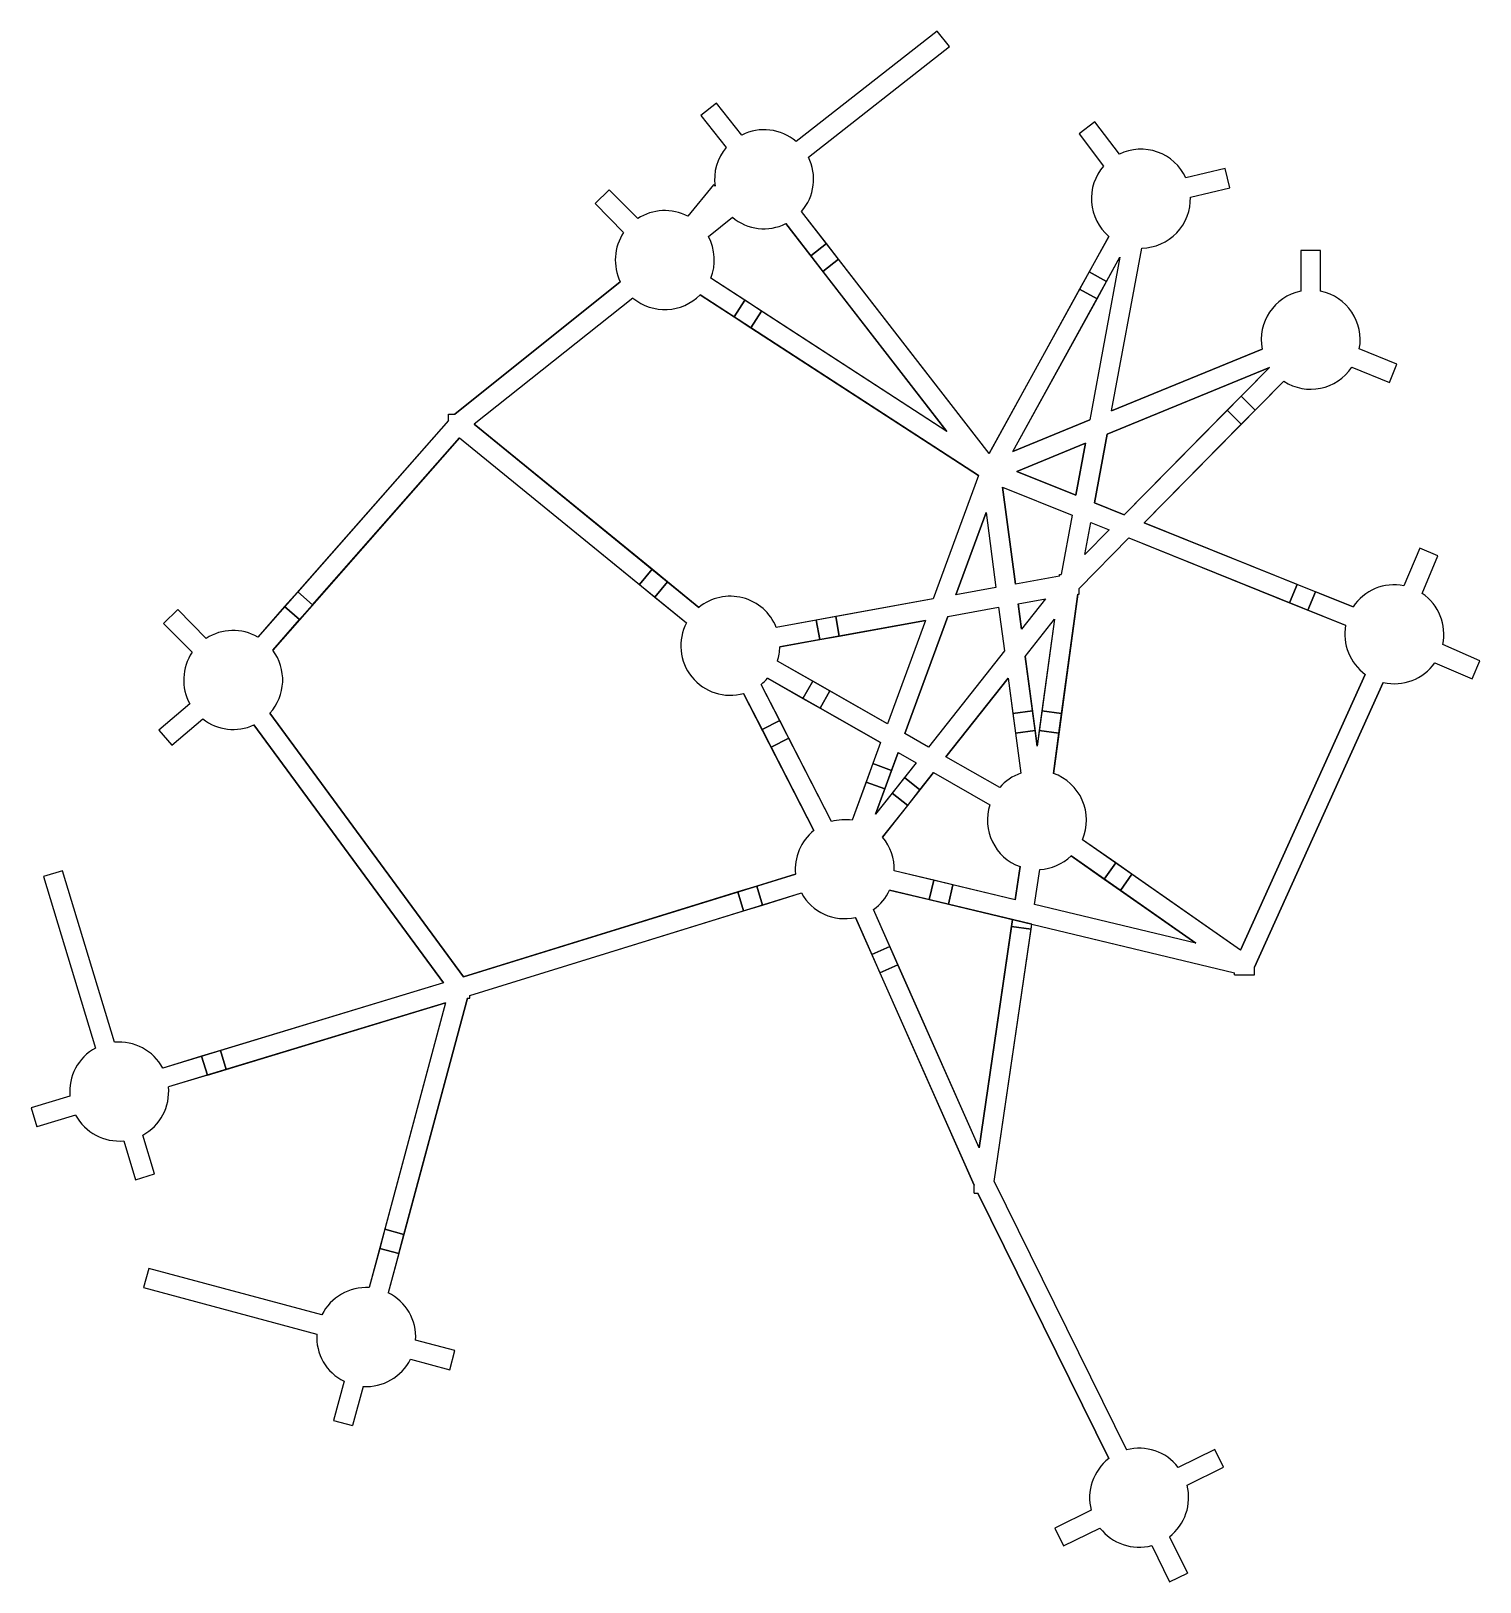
# Model space of a CAD drawing. Header units: metres. Extents: x -407 to 324, y -461 to 322.
import ezdxf

# ---------------------------------------------------------------- set-up
doc = ezdxf.new("R2010")
doc.units = ezdxf.units.M

msp = doc.modelspace()

# ---------------------------------------------------------------- linework, layer by layer
for p, q in [((50.08, 322.33), (-21.16, 266.51)), ((50.08, 322.33, 5), (-21.16, 266.51, 5)), ((56.25, 314.46), (50.08, 322.33)), ((50.08, 322.33), (50.08, 322.33, 5)), ((56.25, 314.46, 5), (50.08, 322.33, 5)), ((-14.99, 258.64), (56.25, 314.46)), ((-14.99, 258.64, 5), (56.25, 314.46, 5)), ((56.25, 314.46), (56.25, 314.46, 5)), ((-61.39, 285.84), (-69.22, 279.63)), ((-61.39, 285.84, 5), (-69.22, 279.63, 5)), ((-48.65, 269.77), (-61.39, 285.84)), ((-61.39, 285.84), (-61.39, 285.84, 5)), ((-48.65, 269.77, 5), (-61.39, 285.84, 5)), ((-69.22, 279.63), (-56.49, 263.56)), ((-69.22, 279.63, 5), (-56.49, 263.56, 5)), ((-69.22, 279.63), (-69.22, 279.63, 5)), ((129.65, 276.5), (121.69, 270.45)), ((129.65, 276.5, 5), (121.69, 270.45, 5)), ((142.06, 260.18), (129.65, 276.5)), ((129.65, 276.5), (129.65, 276.5, 5)), ((142.06, 260.18, 5), (129.65, 276.5, 5)), ((-48.65, 269.77, 5), (-48.65, 269.77)), ((-21.16, 266.51, 5), (-21.16, 266.51)), ((121.69, 270.45), (134.1, 254.13)), ((121.69, 270.45, 5), (134.1, 254.13, 5)), ((121.69, 270.45), (121.69, 270.45, 5)), ((-56.49, 263.56, 5), (-56.49, 263.56)), ((-14.99, 258.64, 5), (-14.99, 258.64)), ((142.06, 260.18, 5), (142.06, 260.18)), ((134.1, 254.13, 5), (134.1, 254.13)), ((195.54, 252.93), (175.59, 248.19)), ((195.54, 252.93, 5), (175.59, 248.19, 5)), ((197.85, 243.2), (195.54, 252.93)), ((195.54, 252.93), (195.54, 252.93, 5)), ((197.85, 243.2, 5), (195.54, 252.93, 5)), ((-62.94, 244.68), (-75.89, 228.79)), ((-62.94, 244.68, 5), (-75.89, 228.79, 5)), ((-62.12, 244.01), (-62.94, 244.68)), ((-62.94, 244.68), (-62.94, 244.68, 5)), ((-62.12, 244.01, 5), (-62.94, 244.68, 5)), ((-62.12, 244.01, 5), (-62.12, 244.01)), ((175.59, 248.19, 5), (175.59, 248.19)), ((177.9, 238.46), (197.85, 243.2)), ((177.9, 238.46, 5), (197.85, 243.2, 5)), ((197.85, 243.2), (197.85, 243.2, 5)), ((-115.56, 242.16), (-122.68, 235.13)), ((-115.56, 242.16, 5), (-122.68, 235.13, 5)), ((-122.68, 235.13), (-108.26, 220.54)), ((-122.68, 235.13, 5), (-108.26, 220.54, 5)), ((-122.68, 235.13), (-122.68, 235.13, 5)), ((-101.15, 227.57), (-115.56, 242.16)), ((-115.56, 242.16), (-115.56, 242.16, 5)), ((-101.15, 227.57, 5), (-115.56, 242.16, 5)), ((177.9, 238.46, 5), (177.9, 238.46)), ((-101.15, 227.57, 5), (-101.15, 227.57)), ((-75.89, 228.79, 5), (-75.89, 228.79)), ((-65.49, 218.51), (-53.34, 228.25)), ((-65.49, 218.51, 5), (-53.34, 228.25, 5)), ((-53.34, 228.25, 5), (-53.34, 228.25)), ((76.27, 108.94), (-18.4, 231.17)), ((-18.4, 231.17, 5), (-18.4, 231.17)), ((-5.85, 214.96, 5), (-18.4, 231.17, 5)), ((-108.26, 220.54, 5), (-108.26, 220.54)), ((54.97, 120.11), (-26.31, 225.04)), ((-26.31, 225.04, 5), (-13.75, 208.83, 5)), ((-26.31, 225.04, 5), (-26.31, 225.04)), ((-65.49, 218.51, 5), (-65.49, 218.51)), ((-13.75, 208.83, 5), (-5.85, 214.96, 5)), ((-5.85, 214.96, 2.5), (-13.75, 208.83, 2.5)), ((-5.85, 214.96, 2.5), (-5.85, 214.96, 5)), ((0.28, 207.05, 2.5), (-5.85, 214.96, 2.5)), ((76.27, 108.94), (136.71, 218.62)), ((136.71, 218.62, 5), (126.81, 200.66, 5)), ((136.71, 218.62, 5), (136.71, 218.62)), ((138.1, 130.43), (153.36, 212.66)), ((138.1, 130.43, 5), (153.36, 212.66, 5)), ((153.36, 212.66, 5), (153.36, 212.66)), ((-13.75, 208.83, 2.5), (-7.63, 200.93, 2.5)), ((-13.75, 208.83, 2.5), (-13.75, 208.83, 5)), ((-7.63, 200.93, 2.5), (0.28, 207.05, 2.5)), ((0.28, 207.05, 5), (-7.63, 200.93, 5)), ((0.28, 207.05, 2.5), (0.28, 207.05, 5)), ((76.27, 108.94, 5), (0.28, 207.05, 5)), ((88.22, 109.89), (142.34, 208.12)), ((142.34, 208.12), (127.08, 125.9)), ((142.34, 208.12, 5), (127.08, 125.9, 5)), ((135.57, 195.83, 5), (142.34, 208.12, 5)), ((142.34, 208.12, 5), (142.34, 208.12)), ((243.6, 211.42), (233.6, 211.41)), ((243.6, 211.42, 5), (233.6, 211.41, 5)), ((233.6, 211.41), (233.62, 190.91)), ((233.6, 211.41, 5), (233.62, 190.91, 5)), ((233.6, 211.41), (233.6, 211.41, 5)), ((243.62, 190.91), (243.6, 211.42)), ((243.6, 211.42), (243.6, 211.42, 5)), ((243.62, 190.91, 5), (243.6, 211.42, 5)), ((54.97, 120.11), (-64.22, 197.49)), ((-64.22, 197.49, 5), (-64.22, 197.49)), ((-47.02, 186.33, 5), (-64.22, 197.49, 5)), ((-7.63, 200.93, 5), (54.97, 120.11, 5)), ((-7.63, 200.93, 2.5), (-7.63, 200.93, 5)), ((126.81, 200.66, 2.5), (121.99, 191.9, 2.5)), ((126.81, 200.66, 2.5), (126.81, 200.66, 5)), ((126.81, 200.66, 5), (135.57, 195.83, 5)), ((135.57, 195.83, 2.5), (126.81, 200.66, 2.5)), ((-193.45, 128.76), (-109.96, 195.68)), ((-109.96, 195.68, 5), (-193.45, 128.76, 5)), ((-109.96, 195.68, 5), (-109.96, 195.68)), ((70.91, 97.84), (-69.66, 189.1)), ((-69.66, 189.1, 5), (-52.47, 177.94, 5)), ((-69.66, 189.1, 5), (-69.66, 189.1)), ((121.99, 191.9, 5), (76.27, 108.94, 5)), ((121.99, 191.9, 2.5), (121.99, 191.9, 5)), ((130.75, 187.07, 5), (121.99, 191.9, 5)), ((121.99, 191.9, 2.5), (130.75, 187.07, 2.5)), ((130.75, 187.07, 2.5), (135.57, 195.83, 2.5)), ((135.57, 195.83, 2.5), (135.57, 195.83, 5)), ((233.62, 190.91, 5), (233.62, 190.91)), ((243.62, 190.91, 5), (243.62, 190.91)), ((-103.55, 187.48), (-183.72, 123.71)), ((-103.55, 187.48, 5), (-183.72, 123.71, 5)), ((-103.55, 187.48, 5), (-103.55, 187.48)), ((-52.47, 177.94, 5), (-47.02, 186.33, 5)), ((-47.02, 186.33, 2.5), (-52.47, 177.94, 2.5)), ((-47.02, 186.33, 2.5), (-47.02, 186.33, 5)), ((-38.63, 180.88, 2.5), (-47.02, 186.33, 2.5)), ((-38.63, 180.88, 5), (-44.08, 172.49, 5)), ((-44.08, 172.49, 2.5), (-38.63, 180.88, 2.5)), ((-38.63, 180.88, 2.5), (-38.63, 180.88, 5)), ((54.97, 120.11, 5), (-38.63, 180.88, 5)), ((88.22, 109.89, 5), (130.75, 187.07, 5)), ((130.75, 187.07, 2.5), (130.75, 187.07, 5)), ((-52.47, 177.94, 2.5), (-44.08, 172.49, 2.5)), ((-52.47, 177.94, 2.5), (-52.47, 177.94, 5)), ((-44.08, 172.49, 5), (70.91, 97.84, 5)), ((-44.08, 172.49, 2.5), (-44.08, 172.49, 5)), ((214.08, 161.71), (138.1, 130.43)), ((138.1, 130.43, 5), (214.08, 161.71, 5)), ((214.08, 161.71, 5), (214.08, 161.71)), ((282.17, 153.98), (263.2, 161.76)), ((263.2, 161.76, 5), (263.2, 161.76)), ((282.17, 153.98, 5), (263.2, 161.76, 5)), ((217.83, 152.44), (135.92, 118.72)), ((135.92, 118.72, 5), (217.83, 152.44, 5)), ((144.45, 78.04), (217.83, 152.44)), ((217.83, 152.44, 5), (203.48, 137.89, 5)), ((217.83, 152.44), (217.83, 152.44, 5)), ((259.41, 152.5), (278.38, 144.73)), ((259.41, 152.5, 5), (278.38, 144.73, 5)), ((259.41, 152.5, 5), (259.41, 152.5)), ((278.38, 144.73), (282.17, 153.98)), ((278.38, 144.73, 5), (282.17, 153.98, 5)), ((282.17, 153.98), (282.17, 153.98, 5)), ((154.5, 73.99), (225, 145.46)), ((210.6, 130.87, 5), (225, 145.46, 5)), ((225, 145.46, 5), (225, 145.46)), ((278.38, 144.73), (278.38, 144.73, 5)), ((203.48, 137.89, 2.5), (196.46, 130.77, 2.5)), ((203.48, 137.89, 2.5), (203.48, 137.89, 5)), ((203.48, 137.89, 5), (210.6, 130.87, 5)), ((210.6, 130.87, 2.5), (203.48, 137.89, 2.5)), ((-196.69, 125.65), (-292.98, 16.25)), ((-196.69, 125.65, 5), (-272.83, 39.15, 5)), ((-196.69, 128.76), (-193.45, 128.76)), ((-196.69, 125.65), (-196.69, 128.76)), ((-196.69, 125.65, 5), (-196.69, 128.76, 5)), ((-196.69, 128.76), (-196.69, 128.76, 5)), ((-196.69, 128.76, 5), (-193.45, 128.76, 5)), ((-196.69, 125.65), (-196.69, 125.65, 5)), ((-193.45, 128.76), (-193.45, 128.76, 5)), ((127.08, 125.9), (88.22, 109.89)), ((88.22, 109.89, 5), (127.08, 125.9, 5)), ((127.08, 125.9), (127.08, 125.9, 5)), ((138.1, 130.43, 5), (138.1, 130.43)), ((196.46, 130.77, 5), (144.45, 78.04, 5)), ((196.46, 130.77, 2.5), (196.46, 130.77, 5)), ((203.58, 123.75, 5), (196.46, 130.77, 5)), ((196.46, 130.77, 2.5), (203.58, 123.75, 2.5)), ((203.58, 123.75, 2.5), (210.6, 130.87, 2.5)), ((210.6, 130.87, 2.5), (210.6, 130.87, 5)), ((-183.72, 123.71), (-70.24, 31.19)), ((-183.72, 123.71, 5), (-183.72, 123.71)), ((-93.88, 50.47, 5), (-183.72, 123.71, 5)), ((54.97, 120.11), (54.97, 120.11, 5)), ((135.92, 118.72), (129.49, 84.07)), ((129.49, 84.07, 5), (135.92, 118.72, 5)), ((135.92, 118.72), (135.92, 118.72, 5)), ((154.5, 73.99, 5), (203.58, 123.75, 5)), ((203.58, 123.75, 2.5), (203.58, 123.75, 5)), ((-191.12, 116.84), (-285.48, 9.64)), ((-265.32, 32.54, 5), (-191.12, 116.84, 5)), ((-191.12, 116.84), (-76.56, 23.44)), ((-191.12, 116.84, 5), (-100.2, 42.72, 5)), ((-191.12, 116.84, 5), (-191.12, 116.84)), ((88.22, 109.89), (88.22, 109.89, 5)), ((124.91, 114.19), (90.23, 99.91)), ((90.23, 99.91, 5), (124.91, 114.19, 5)), ((124.91, 114.19), (120.03, 87.89)), ((120.03, 87.89, 5), (124.91, 114.19, 5)), ((124.91, 114.19, 5), (124.91, 114.19)), ((76.27, 108.94), (76.27, 108.94, 5)), ((70.91, 97.84), (48.07, 35.48)), ((70.91, 97.84, 5), (48.07, 35.48, 5)), ((70.91, 97.84, 5), (70.91, 97.84)), ((90.23, 99.91), (120.03, 87.89)), ((90.23, 99.91, 5), (90.23, 99.91)), ((120.03, 87.89, 5), (90.23, 99.91, 5)), ((83.07, 92.01), (89.59, 43)), ((83.07, 92.01), (118.17, 77.86)), ((83.07, 92.01, 5), (118.17, 77.86, 5)), ((83.07, 92.01), (83.07, 92.01, 5)), ((89.59, 43, 5), (83.07, 92.01, 5)), ((120.03, 87.89), (120.03, 87.89, 5)), ((74.7, 79.1), (59.47, 37.54)), ((59.47, 37.54, 5), (74.7, 79.1, 5)), ((74.7, 79.1), (79.74, 41.22)), ((74.7, 79.1, 5), (79.74, 41.22, 5)), ((74.7, 79.1), (74.7, 79.1, 5)), ((129.49, 84.07), (144.45, 78.04)), ((129.49, 84.07, 5), (129.49, 84.07)), ((144.45, 78.04, 5), (129.49, 84.07, 5)), ((118.17, 77.86), (112.6, 47.84)), ((118.17, 77.86, 5), (112.6, 47.84, 5)), ((118.17, 77.86, 5), (118.17, 77.86)), ((124.65, 57.96), (127.63, 74.04)), ((124.65, 57.96, 5), (127.63, 74.04, 5)), ((127.63, 74.04), (136.84, 70.33)), ((127.63, 74.04, 5), (136.84, 70.33, 5)), ((127.63, 74.04), (127.63, 74.04, 5)), ((144.45, 78.04), (144.45, 78.04, 5)), ((154.5, 73.99), (260.02, 31.44)), ((154.5, 73.99, 5), (154.5, 73.99)), ((231.73, 42.85, 5), (154.5, 73.99, 5)), ((121.75, 40.79), (146.89, 66.27)), ((121.75, 40.79, 5), (146.89, 66.27, 5)), ((136.84, 70.33), (124.65, 57.96)), ((136.84, 70.33, 5), (124.65, 57.96, 5)), ((136.84, 70.33, 5), (136.84, 70.33)), ((146.89, 66.27), (256.28, 22.16)), ((146.89, 66.27, 5), (227.99, 33.57, 5)), ((146.89, 66.27), (146.89, 66.27, 5)), ((124.65, 57.96, 5), (124.65, 57.96)), ((293.67, 61.07), (285.74, 42.16)), ((293.67, 61.07, 5), (285.74, 42.16, 5)), ((302.89, 57.2), (293.67, 61.07)), ((293.67, 61.07), (293.67, 61.07, 5)), ((302.89, 57.2, 5), (293.67, 61.07, 5)), ((294.96, 38.29), (302.89, 57.2)), ((294.96, 38.29, 5), (302.89, 57.2, 5)), ((302.89, 57.2), (302.89, 57.2, 5)), ((-100.2, 42.72, 5), (-93.88, 50.47, 5)), ((-93.88, 50.47, 2.5), (-100.2, 42.72, 2.5)), ((-93.88, 50.47, 2.5), (-93.88, 50.47, 5)), ((-86.13, 44.15, 2.5), (-93.88, 50.47, 2.5)), ((111.75, 47.01), (89.59, 43)), ((111.75, 47.01, 5), (89.59, 43, 5)), ((111.75, 47.84), (112.6, 47.84)), ((111.75, 47.01), (111.75, 47.84)), ((111.75, 47.84, 5), (112.6, 47.84, 5)), ((111.75, 47.84), (111.75, 47.84, 5)), ((111.75, 47.01, 5), (111.75, 47.84, 5)), ((111.75, 47.01), (111.75, 47.01, 5)), ((112.6, 47.84), (112.6, 47.84, 5)), ((-100.2, 42.72, 2.5), (-92.45, 36.4, 2.5)), ((-100.2, 42.72, 2.5), (-100.2, 42.72, 5)), ((-86.13, 44.15, 5), (-92.45, 36.4, 5)), ((-92.45, 36.4, 2.5), (-86.13, 44.15, 2.5)), ((-86.13, 44.15, 2.5), (-86.13, 44.15, 5)), ((-70.24, 31.19, 5), (-86.13, 44.15, 5)), ((79.74, 41.22), (59.47, 37.54)), ((79.74, 41.22, 5), (59.47, 37.54, 5)), ((79.74, 41.22, 5), (79.74, 41.22)), ((89.59, 43), (89.59, 43, 5)), ((121.75, 37.84), (121.75, 40.79)), ((121.75, 40.79, 5), (121.75, 40.79)), ((121.75, 37.84, 5), (121.75, 40.79, 5)), ((227.99, 33.57, 5), (231.73, 42.85, 5)), ((231.73, 42.85, 2.5), (227.99, 33.57, 2.5)), ((231.73, 42.85, 2.5), (231.73, 42.85, 5)), ((241.01, 39.11, 2.5), (231.73, 42.85, 2.5)), ((285.74, 42.16, 5), (285.74, 42.16)), ((-279.43, 31.64, 5), (-292.98, 16.25, 5)), ((-272.83, 39.15, 2.5), (-279.43, 31.64, 2.5)), ((-279.43, 31.64, 2.5), (-279.43, 31.64, 5)), ((-271.93, 25.04, 5), (-279.43, 31.64, 5)), ((-279.43, 31.64, 2.5), (-271.93, 25.04, 2.5)), ((-272.83, 39.15, 2.5), (-272.83, 39.15, 5)), ((-265.32, 32.54, 2.5), (-272.83, 39.15, 2.5)), ((-272.83, 39.15, 5), (-265.32, 32.54, 5)), ((-271.93, 25.04, 2.5), (-265.32, 32.54, 2.5)), ((-265.32, 32.54, 2.5), (-265.32, 32.54, 5)), ((-92.45, 36.4, 5), (-76.56, 23.44, 5)), ((-92.45, 36.4, 2.5), (-92.45, 36.4, 5)), ((48.07, 35.48), (-31.2, 21.12)), ((48.07, 35.48, 5), (-1.18, 26.56, 5)), ((48.07, 35.48, 5), (48.07, 35.48)), ((59.47, 37.54), (59.47, 37.54, 5)), ((90.92, 33.08), (104.66, 35.56)), ((90.92, 33.08, 5), (104.66, 35.56, 5)), ((90.92, 33.08), (92.62, 20.29)), ((90.92, 33.08, 5), (90.92, 33.08)), ((92.62, 20.29, 5), (90.92, 33.08, 5)), ((104.66, 35.56), (92.62, 20.29)), ((104.66, 35.56, 5), (92.62, 20.29, 5)), ((104.66, 35.56), (104.66, 35.56, 5)), ((121.12, 37.84), (108.71, -52.62)), ((112.85, -22.39, 5), (121.12, 37.84, 5)), ((121.12, 37.84), (121.75, 37.84)), ((121.12, 37.84, 5), (121.12, 37.84)), ((121.12, 37.84, 5), (121.75, 37.84, 5)), ((121.75, 37.84), (121.75, 37.84, 5)), ((227.99, 33.57, 2.5), (237.27, 29.83, 2.5)), ((227.99, 33.57, 2.5), (227.99, 33.57, 5)), ((241.01, 39.11, 5), (237.27, 29.83, 5)), ((237.27, 29.83, 2.5), (241.01, 39.11, 2.5)), ((241.01, 39.11, 2.5), (241.01, 39.11, 5)), ((260.02, 31.44, 5), (241.01, 39.11, 5)), ((260.02, 31.44, 5), (260.02, 31.44)), ((294.96, 38.29, 5), (294.96, 38.29)), ((-333.41, 30.15), (-340.53, 23.13)), ((-333.41, 30.15, 5), (-340.53, 23.13, 5)), ((-319.03, 15.53), (-333.41, 30.15)), ((-333.41, 30.15), (-333.41, 30.15, 5)), ((-319.03, 15.53, 5), (-333.41, 30.15, 5)), ((-285.48, 9.64, 5), (-271.93, 25.04, 5)), ((-271.93, 25.04, 2.5), (-271.93, 25.04, 5)), ((-70.24, 31.19, 5), (-70.24, 31.19)), ((-11.02, 24.78, 5), (-31.2, 21.12, 5)), ((44.08, 24.59), (-29.42, 11.28)), ((-1.18, 26.56, 2.5), (-11.02, 24.78, 2.5)), ((-11.02, 24.78, 2.5), (-11.02, 24.78, 5)), ((-9.24, 14.94, 5), (-11.02, 24.78, 5)), ((-11.02, 24.78, 2.5), (-9.24, 14.94, 2.5)), ((-1.18, 26.56, 2.5), (-1.18, 26.56, 5)), ((-1.18, 26.56, 5), (0.6, 16.72, 5)), ((0.6, 16.72, 2.5), (-1.18, 26.56, 2.5)), ((0.6, 16.72, 5), (44.08, 24.59, 5)), ((44.08, 24.59), (24.97, -27.55)), ((44.08, 24.59, 5), (24.97, -27.55, 5)), ((55.48, 26.66), (33.79, -32.56)), ((33.79, -32.56, 5), (55.48, 26.66, 5)), ((44.08, 24.59), (44.08, 24.59, 5)), ((55.48, 26.66), (81.06, 31.29)), ((55.48, 26.66, 5), (81.06, 31.29, 5)), ((55.48, 26.66, 5), (55.48, 26.66)), ((81.06, 31.29), (83.99, 9.34)), ((81.06, 31.29), (81.06, 31.29, 5)), ((81.06, 31.29, 5), (83.99, 9.34, 5)), ((94.46, 6.47), (109.3, 25.3)), ((94.46, 6.47, 5), (109.3, 25.3, 5)), ((109.3, 25.3), (100.5, -38.88)), ((109.3, 25.3, 5), (102.94, -21.03, 5)), ((109.3, 25.3), (109.3, 25.3, 5)), ((237.27, 29.83, 5), (256.28, 22.16, 5)), ((237.27, 29.83, 2.5), (237.27, 29.83, 5)), ((-340.53, 23.13), (-326.15, 8.52)), ((-340.53, 23.13, 5), (-326.15, 8.52, 5)), ((-340.53, 23.13), (-340.53, 23.13, 5)), ((-292.98, 16.25, 5), (-292.98, 16.25)), ((-76.56, 23.44, 5), (-76.56, 23.44)), ((-31.2, 21.12, 5), (-31.2, 21.12)), ((-9.24, 14.94, 2.5), (0.6, 16.72, 2.5)), ((0.6, 16.72, 2.5), (0.6, 16.72, 5)), ((92.62, 20.29), (92.62, 20.29, 5)), ((256.28, 22.16, 5), (256.28, 22.16)), ((-326.15, 8.52, 5), (-326.15, 8.52)), ((-319.03, 15.53, 5), (-319.03, 15.53)), ((-285.48, 9.64, 5), (-285.48, 9.64)), ((-29.42, 11.28, 5), (-9.24, 14.94, 5)), ((-29.42, 11.28, 5), (-29.42, 11.28)), ((-9.24, 14.94, 2.5), (-9.24, 14.94, 5)), ((83.99, 9.34), (45.65, -39.31)), ((83.99, 9.34, 5), (45.65, -39.31, 5)), ((83.99, 9.34, 5), (83.99, 9.34)), ((324.12, 4.23), (305.32, 12.43)), ((305.32, 12.43, 5), (305.32, 12.43)), ((324.12, 4.23, 5), (305.32, 12.43, 5)), ((24.97, -27.55), (-30.65, 4.08)), ((-30.65, 4.08, 5), (-30.65, 4.08)), ((-12.82, -6.06, 5), (-30.65, 4.08, 5)), ((94.46, 6.47), (100.5, -38.88)), ((94.46, 6.47, 5), (94.46, 6.47)), ((98.12, -21.02, 5), (94.46, 6.47, 5)), ((301.32, 3.26), (320.12, -4.93)), ((301.32, 3.26, 5), (320.12, -4.93, 5)), ((301.32, 3.26, 5), (301.32, 3.26)), ((320.12, -4.93), (324.12, 4.23)), ((320.12, -4.93, 5), (324.12, 4.23, 5)), ((324.12, 4.23), (324.12, 4.23, 5)), ((-3.33, -76.94), (-38.8, -7.68)), ((-38.8, -7.68, 5), (-38.8, -7.68)), ((-29.45, -25.94, 5), (-38.8, -7.68, 5)), ((21.48, -37.07), (-35.59, -4.61)), ((-35.59, -4.61, 5), (-35.59, -4.61)), ((-35.59, -4.61, 5), (-17.76, -14.75, 5)), ((-17.76, -14.75, 5), (-12.82, -6.06, 5)), ((-12.82, -6.06, 2.5), (-17.76, -14.75, 2.5)), ((-12.82, -6.06, 2.5), (-12.82, -6.06, 5)), ((-4.13, -11, 2.5), (-12.82, -6.06, 2.5)), ((85.83, -4.48), (54.44, -44.31)), ((54.44, -44.31, 5), (85.83, -4.48, 5)), ((85.83, -4.48), (92.23, -52.58)), ((85.83, -4.48, 5), (88.21, -22.34, 5)), ((85.83, -4.48), (85.83, -4.48, 5)), ((266.21, -2.61), (203.14, -141.89)), ((203.14, -141.89, 5), (266.21, -2.61, 5)), ((275.32, -6.74), (210.21, -150.51)), ((210.21, -150.51, 5), (275.32, -6.74, 5)), ((266.21, -2.61, 5), (266.21, -2.61)), ((275.32, -6.74, 5), (275.32, -6.74)), ((320.12, -4.93), (320.12, -4.93, 5)), ((-12.24, -81.49), (-47.7, -12.24)), ((-47.7, -12.24, 5), (-47.7, -12.24)), ((-47.7, -12.24, 5), (-38.35, -30.49, 5)), ((-17.76, -14.75, 2.5), (-9.07, -19.69, 2.5)), ((-17.76, -14.75, 2.5), (-17.76, -14.75, 5)), ((-4.13, -11, 5), (-9.07, -19.69, 5)), ((-9.07, -19.69, 2.5), (-4.13, -11, 2.5)), ((-4.13, -11, 2.5), (-4.13, -11, 5)), ((24.97, -27.55, 5), (-4.13, -11, 5)), ((-327.3, -17.51), (-342.92, -30.81)), ((-327.3, -17.51, 5), (-342.92, -30.81, 5)), ((-327.3, -17.51, 5), (-327.3, -17.51)), ((-286.88, -22.22), (-189.07, -155.38)), ((-286.88, -22.22, 5), (-286.88, -22.22)), ((-189.07, -155.38, 5), (-286.88, -22.22, 5)), ((-9.07, -19.69, 5), (21.48, -37.07, 5)), ((-9.07, -19.69, 2.5), (-9.07, -19.69, 5)), ((88.21, -22.34, 5), (98.12, -21.02, 5)), ((98.12, -21.02, 2.5), (88.21, -22.34, 2.5)), ((88.21, -22.34, 2.5), (89.53, -32.26, 2.5)), ((88.21, -22.34, 2.5), (88.21, -22.34, 5)), ((98.12, -21.02, 2.5), (98.12, -21.02, 5)), ((99.44, -30.94, 2.5), (98.12, -21.02, 2.5)), ((102.94, -21.03, 2.5), (101.59, -30.94, 2.5)), ((102.94, -21.03, 2.5), (102.94, -21.03, 5)), ((102.94, -21.03, 5), (112.85, -22.39, 5)), ((112.85, -22.39, 2.5), (102.94, -21.03, 2.5)), ((111.49, -32.3, 2.5), (112.85, -22.39, 2.5)), ((112.85, -22.39, 2.5), (112.85, -22.39, 5)), ((-342.92, -30.81), (-336.43, -38.42)), ((-342.92, -30.81), (-342.92, -30.81, 5)), ((-342.92, -30.81, 5), (-336.43, -38.42, 5)), ((-336.43, -38.42), (-320.82, -25.13)), ((-336.43, -38.42, 5), (-320.82, -25.13, 5)), ((-320.82, -25.13, 5), (-320.82, -25.13)), ((-294.94, -28.14), (-199.2, -158.47)), ((-199.2, -158.47, 5), (-294.94, -28.14, 5)), ((-294.94, -28.14, 5), (-294.94, -28.14)), ((-38.35, -30.49, 5), (-29.45, -25.94, 5)), ((-29.45, -25.94, 2.5), (-38.35, -30.49, 2.5)), ((-38.35, -30.49, 2.5), (-33.79, -39.39, 2.5)), ((-38.35, -30.49, 2.5), (-38.35, -30.49, 5)), ((-29.45, -25.94, 2.5), (-29.45, -25.94, 5)), ((-24.89, -34.84, 2.5), (-29.45, -25.94, 2.5)), ((24.97, -27.55, 5), (24.97, -27.55)), ((99.44, -30.94, 5), (89.53, -32.26, 5)), ((89.53, -32.26, 2.5), (99.44, -30.94, 2.5)), ((99.44, -30.94, 2.5), (99.44, -30.94, 5)), ((100.5, -38.88, 5), (99.44, -30.94, 5)), ((101.59, -30.94, 5), (100.5, -38.88, 5)), ((101.59, -30.94, 2.5), (101.59, -30.94, 5)), ((111.49, -32.3, 5), (101.59, -30.94, 5)), ((101.59, -30.94, 2.5), (111.49, -32.3, 2.5)), ((-336.43, -38.42), (-336.43, -38.42, 5)), ((-24.89, -34.84, 5), (-33.79, -39.39, 5)), ((-33.79, -39.39, 2.5), (-24.89, -34.84, 2.5)), ((-24.89, -34.84, 2.5), (-24.89, -34.84, 5)), ((-3.33, -76.94, 5), (-24.89, -34.84, 5)), ((21.48, -37.07), (7.11, -76.3)), ((21.48, -37.07, 5), (17.61, -47.66, 5)), ((21.48, -37.07), (21.48, -37.07, 5)), ((45.65, -39.31), (33.79, -32.56)), ((33.79, -32.56), (33.79, -32.56, 5)), ((45.65, -39.31, 5), (33.79, -32.56, 5)), ((89.53, -32.26, 5), (92.23, -52.58, 5)), ((89.53, -32.26, 2.5), (89.53, -32.26, 5)), ((100.5, -38.88, 5), (100.5, -38.88)), ((108.71, -52.62, 5), (111.49, -32.3, 5)), ((111.49, -32.3, 2.5), (111.49, -32.3, 5)), ((-33.79, -39.39, 5), (-12.24, -81.49, 5)), ((-33.79, -39.39, 2.5), (-33.79, -39.39, 5)), ((30.3, -42.08), (18.86, -73.3)), ((27, -51.1, 5), (30.3, -42.08, 5)), ((30.3, -42.08), (39.39, -47.25)), ((30.3, -42.08, 5), (30.3, -42.08)), ((30.3, -42.08, 5), (39.39, -47.25, 5)), ((45.65, -39.31, 5), (45.65, -39.31)), ((81.6, -59.75), (54.44, -44.31)), ((54.44, -44.31), (54.44, -44.31, 5)), ((81.6, -59.75, 5), (54.44, -44.31, 5)), ((17.61, -47.66, 2.5), (14.17, -57.05, 2.5)), ((17.61, -47.66, 2.5), (17.61, -47.66, 5)), ((17.61, -47.66, 5), (27, -51.1, 5)), ((27, -51.1, 2.5), (17.61, -47.66, 2.5)), ((39.39, -47.25), (18.86, -73.3)), ((48.18, -52.25), (22.47, -84.88)), ((23.56, -60.49, 2.5), (27, -51.1, 2.5)), ((27, -51.1, 2.5), (27, -51.1, 5)), ((33.5, -54.73, 2.5), (27.31, -62.58, 2.5)), ((39.39, -47.25, 5), (33.5, -54.73, 5)), ((33.5, -54.73, 2.5), (33.5, -54.73, 5)), ((33.5, -54.73, 5), (41.35, -60.92, 5)), ((41.35, -60.92, 2.5), (33.5, -54.73, 2.5)), ((39.39, -47.25), (39.39, -47.25, 5)), ((41.35, -60.92, 5), (48.18, -52.25, 5)), ((48.18, -52.25), (76.66, -68.44)), ((48.18, -52.25, 5), (48.18, -52.25)), ((48.18, -52.25, 5), (76.66, -68.44, 5)), ((92.23, -52.58, 5), (92.23, -52.58)), ((108.71, -52.62, 5), (108.71, -52.62)), ((14.17, -57.05, 5), (7.11, -76.3, 5)), ((14.17, -57.05, 2.5), (14.17, -57.05, 5)), ((23.56, -60.49, 5), (14.17, -57.05, 5)), ((14.17, -57.05, 2.5), (23.56, -60.49, 2.5)), ((18.86, -73.3, 5), (23.56, -60.49, 5)), ((27.31, -62.58, 5), (18.86, -73.3, 5)), ((23.56, -60.49, 2.5), (23.56, -60.49, 5)), ((27.31, -62.58, 2.5), (27.31, -62.58, 5)), ((35.16, -68.77, 5), (27.31, -62.58, 5)), ((27.31, -62.58, 2.5), (35.16, -68.77, 2.5)), ((35.16, -68.77, 2.5), (41.35, -60.92, 2.5)), ((41.35, -60.92, 2.5), (41.35, -60.92, 5)), ((81.6, -59.75, 5), (81.6, -59.75)), ((22.47, -84.88, 5), (35.16, -68.77, 5)), ((35.16, -68.77, 2.5), (35.16, -68.77, 5)), ((76.66, -68.44, 5), (76.66, -68.44)), ((-3.33, -76.94, 5), (-3.33, -76.94)), ((7.11, -76.3, 5), (7.11, -76.3)), ((18.86, -73.3, 5), (18.86, -73.3)), ((-12.24, -81.49, 5), (-12.24, -81.49)), ((22.47, -84.88, 5), (22.47, -84.88)), ((203.14, -141.89), (123.37, -86.14)), ((123.37, -86.14, 5), (123.37, -86.14)), ((140.17, -97.88, 5), (123.37, -86.14, 5)), ((-391.55, -101.83), (-401.12, -104.73)), ((-391.55, -101.83, 5), (-401.12, -104.73, 5)), ((-365.3, -188.45), (-391.55, -101.83)), ((-391.55, -101.83), (-391.55, -101.83, 5)), ((-365.3, -188.45, 5), (-391.55, -101.83, 5)), ((89.49, -116.53), (91.94, -99.72)), ((91.94, -99.72, 5), (89.49, -116.53, 5)), ((91.94, -99.72, 5), (91.94, -99.72)), ((99.25, -118.88), (101.84, -101.16)), ((99.25, -118.88, 5), (101.84, -101.16, 5)), ((101.84, -101.16, 5), (101.84, -101.16)), ((180.72, -138.42), (117.64, -94.33)), ((117.64, -94.33, 5), (117.64, -94.33)), ((117.64, -94.33, 5), (134.44, -106.08, 5)), ((134.44, -106.08, 5), (140.17, -97.88, 5)), ((140.17, -97.88, 2.5), (134.44, -106.08, 2.5)), ((140.17, -97.88, 2.5), (140.17, -97.88, 5)), ((148.37, -103.61, 2.5), (140.17, -97.88, 2.5)), ((-401.12, -104.73), (-374.87, -191.35)), ((-401.12, -104.73, 5), (-374.87, -191.35, 5)), ((-401.12, -104.73), (-401.12, -104.73, 5)), ((-189.07, -155.38), (-21.5, -103.49)), ((-41.09, -109.55, 2.5), (-50.64, -112.51, 2.5)), ((-21.5, -103.49, 5), (-41.09, -109.55, 5)), ((-41.09, -109.55, 2.5), (-41.09, -109.55, 5)), ((-41.09, -109.55, 5), (-38.13, -119.11, 5)), ((-38.13, -119.11, 2.5), (-41.09, -109.55, 2.5)), ((-21.5, -103.49, 5), (-21.5, -103.49)), ((89.49, -116.53), (28.36, -101.87)), ((28.36, -101.87, 5), (28.36, -101.87)), ((48.3, -106.65, 5), (28.36, -101.87, 5)), ((45.97, -116.38, 5), (48.3, -106.65, 5)), ((48.3, -106.65, 2.5), (45.97, -116.38, 2.5)), ((48.3, -106.65, 2.5), (48.3, -106.65, 5)), ((58.03, -108.99, 2.5), (48.3, -106.65, 2.5)), ((58.03, -108.99, 5), (55.7, -118.71, 5)), ((55.7, -118.71, 2.5), (58.03, -108.99, 2.5)), ((58.03, -108.99, 2.5), (58.03, -108.99, 5)), ((89.49, -116.53, 5), (58.03, -108.99, 5)), ((134.44, -106.08, 2.5), (142.64, -111.81, 2.5)), ((134.44, -106.08, 2.5), (134.44, -106.08, 5)), ((148.37, -103.61, 5), (142.64, -111.81, 5)), ((142.64, -111.81, 2.5), (148.37, -103.61, 2.5)), ((148.37, -103.61, 2.5), (148.37, -103.61, 5)), ((203.14, -141.89, 5), (148.37, -103.61, 5)), ((-50.64, -112.51, 5), (-189.07, -155.38, 5)), ((-185.99, -164.89), (-18.54, -113.04)), ((-50.64, -112.51, 2.5), (-50.64, -112.51, 5)), ((-47.68, -122.06, 5), (-50.64, -112.51, 5)), ((-50.64, -112.51, 2.5), (-47.68, -122.06, 2.5)), ((-38.13, -119.11, 5), (-18.54, -113.04, 5)), ((-18.54, -113.04, 5), (-18.54, -113.04)), ((88.04, -126.47), (26.03, -111.59)), ((26.03, -111.59, 5), (45.97, -116.38, 5)), ((26.03, -111.59, 5), (26.03, -111.59)), ((45.97, -116.38, 2.5), (55.7, -118.71, 2.5)), ((45.97, -116.38, 2.5), (45.97, -116.38, 5)), ((89.49, -116.53, 5), (89.49, -116.53)), ((142.64, -111.81, 5), (180.72, -138.42, 5)), ((142.64, -111.81, 2.5), (142.64, -111.81, 5)), ((-185.99, -164.89, 5), (-47.68, -122.06, 5)), ((-47.68, -122.06, 2.5), (-38.13, -119.11, 2.5)), ((-47.68, -122.06, 2.5), (-47.68, -122.06, 5)), ((-38.13, -119.11, 2.5), (-38.13, -119.11, 5)), ((71.24, -241.72), (17.88, -121.38)), ((17.88, -121.38, 5), (17.88, -121.38)), ((26.19, -140.13, 5), (17.88, -121.38, 5)), ((55.7, -118.71, 5), (200.21, -153.38, 5)), ((55.7, -118.71, 2.5), (55.7, -118.71, 5)), ((180.72, -138.42), (99.25, -118.88)), ((99.25, -118.88), (99.25, -118.88, 5)), ((180.72, -138.42, 5), (99.25, -118.88, 5)), ((68.69, -260.64), (8.74, -125.44)), ((8.74, -125.44, 5), (8.74, -125.44)), ((8.74, -125.44, 5), (17.05, -144.18, 5)), ((71.24, -241.72), (88.04, -126.47)), ((87.54, -129.91, 5), (71.24, -241.72, 5)), ((78.86, -258.77), (97.81, -128.81)), ((78.86, -258.77, 5), (97.44, -131.35, 5)), ((88.04, -126.47, 2.5), (87.54, -129.91, 2.5)), ((87.54, -129.91, 2.5), (87.54, -129.91, 5)), ((97.44, -131.35, 5), (87.54, -129.91, 5)), ((87.54, -129.91, 2.5), (97.44, -131.35, 2.5)), ((88.04, -126.47), (88.04, -126.47, 2.5)), ((97.81, -128.81, 2.5), (88.04, -126.47, 2.5)), ((97.44, -131.35, 2.5), (97.81, -128.81, 2.5)), ((97.44, -131.35, 2.5), (97.44, -131.35, 5)), ((97.81, -128.81), (200.21, -153.38)), ((97.81, -128.81, 2.5), (97.81, -128.81)), ((26.19, -140.13, 2.5), (17.05, -144.18, 2.5)), ((17.05, -144.18, 5), (26.19, -140.13, 5)), ((26.19, -140.13, 2.5), (26.19, -140.13, 5)), ((30.24, -149.27, 2.5), (26.19, -140.13, 2.5)), ((180.72, -138.42, 5), (180.72, -138.42)), ((17.05, -144.18, 2.5), (21.1, -153.32, 2.5)), ((17.05, -144.18, 2.5), (17.05, -144.18, 5)), ((203.14, -141.89), (203.14, -141.89, 5)), ((-189.07, -155.38, 5), (-189.07, -155.38)), ((30.24, -149.27, 5), (21.1, -153.32, 5)), ((21.1, -153.32, 2.5), (30.24, -149.27, 2.5)), ((21.1, -153.32, 5), (68.69, -260.64, 5)), ((21.1, -153.32, 2.5), (21.1, -153.32, 5)), ((30.24, -149.27, 2.5), (30.24, -149.27, 5)), ((71.24, -241.72, 5), (30.24, -149.27, 5)), ((200.21, -154.43), (200.21, -153.38)), ((200.21, -154.43, 5), (200.21, -153.38, 5)), ((200.21, -153.38, 5), (200.21, -153.38)), ((200.21, -154.43), (210.21, -154.43)), ((200.21, -154.43, 5), (210.21, -154.43, 5)), ((200.21, -154.43), (200.21, -154.43, 5)), ((210.21, -154.43), (210.21, -150.51)), ((210.21, -150.51, 5), (210.21, -150.51)), ((210.21, -154.43, 5), (210.21, -150.51, 5)), ((210.21, -154.43), (210.21, -154.43, 5)), ((-199.2, -158.47), (-340.99, -201.45)), ((-199.2, -158.47, 5), (-311.79, -192.6, 5)), ((-199.2, -158.47), (-199.2, -158.47, 5)), ((-198.15, -168.6), (-338.09, -211.02)), ((-308.89, -202.17, 5), (-198.15, -168.6, 5)), ((-198.15, -168.6), (-236.75, -312.37)), ((-198.15, -168.6, 5), (-228.84, -282.91, 5)), ((-187.15, -166.21), (-227.09, -314.97)), ((-219.18, -285.51, 5), (-187.15, -166.21, 5)), ((-198.15, -168.6, 5), (-198.15, -168.6)), ((-187.15, -166.21), (-185.99, -166.21)), ((-187.15, -166.21, 5), (-185.99, -166.21, 5)), ((-187.15, -166.21, 5), (-187.15, -166.21)), ((-185.99, -166.21), (-185.99, -164.89)), ((-185.99, -166.21, 5), (-185.99, -164.89, 5)), ((-185.99, -164.89, 5), (-185.99, -164.89)), ((-185.99, -166.21), (-185.99, -166.21, 5)), ((-374.87, -191.35, 5), (-374.87, -191.35)), ((-365.3, -188.45, 5), (-365.3, -188.45)), ((-321.36, -195.5, 5), (-340.99, -201.45, 5)), ((-311.79, -192.6, 2.5), (-321.36, -195.5, 2.5)), ((-321.36, -195.5, 2.5), (-321.36, -195.5, 5)), ((-321.36, -195.5, 2.5), (-318.46, -205.07, 2.5)), ((-318.46, -205.07, 5), (-321.36, -195.5, 5)), ((-311.79, -192.6, 2.5), (-311.79, -192.6, 5)), ((-311.79, -192.6, 5), (-308.89, -202.17, 5)), ((-308.89, -202.17, 2.5), (-311.79, -192.6, 2.5)), ((-340.99, -201.45, 5), (-340.99, -201.45)), ((-318.46, -205.07, 2.5), (-308.89, -202.17, 2.5)), ((-308.89, -202.17, 2.5), (-308.89, -202.17, 5)), ((-318.46, -205.07, 5), (-338.09, -211.02, 5)), ((-338.09, -211.02, 5), (-338.09, -211.02)), ((-318.46, -205.07, 2.5), (-318.46, -205.07, 5)), ((-387.87, -215.66), (-407.5, -221.61)), ((-387.87, -215.66, 5), (-407.5, -221.61, 5)), ((-387.87, -215.66, 5), (-387.87, -215.66)), ((-407.5, -221.61), (-404.59, -231.18)), ((-407.5, -221.61), (-407.5, -221.61, 5)), ((-407.5, -221.61, 5), (-404.59, -231.18, 5)), ((-384.97, -225.23), (-404.59, -231.18)), ((-384.97, -225.23, 5), (-404.59, -231.18, 5)), ((-384.97, -225.23, 5), (-384.97, -225.23)), ((-404.59, -231.18), (-404.59, -231.18, 5)), ((-360.66, -238.23), (-354.71, -257.85)), ((-360.66, -238.23, 5), (-354.71, -257.85, 5)), ((-360.66, -238.23, 5), (-360.66, -238.23)), ((-345.14, -254.95), (-351.09, -235.33)), ((-351.09, -235.33, 5), (-351.09, -235.33)), ((-345.14, -254.95, 5), (-351.09, -235.33, 5)), ((71.24, -241.72, 5), (71.24, -241.72)), ((-354.71, -257.85), (-345.14, -254.95)), ((-354.71, -257.85, 5), (-345.14, -254.95, 5)), ((-354.71, -257.85), (-354.71, -257.85, 5)), ((-345.14, -254.95), (-345.14, -254.95, 5)), ((68.69, -264.58), (68.69, -260.64)), ((68.69, -264.58, 5), (68.69, -260.64, 5)), ((68.69, -260.64, 5), (68.69, -260.64)), ((68.69, -264.58), (70.58, -264.58)), ((68.69, -264.58), (68.69, -264.58, 5)), ((68.69, -264.58, 5), (70.58, -264.58, 5)), ((136.7, -398.71), (70.58, -264.58)), ((70.58, -264.58, 5), (136.7, -398.71, 5)), ((70.58, -264.58), (70.58, -264.58, 5)), ((78.86, -258.77), (145.66, -394.29)), ((78.86, -258.77), (78.86, -258.77, 5)), ((78.86, -258.77, 5), (145.66, -394.29, 5)), ((-228.84, -282.91, 2.5), (-231.43, -292.57, 2.5)), ((-228.84, -282.91, 2.5), (-228.84, -282.91, 5)), ((-228.84, -282.91, 5), (-219.18, -285.51, 5)), ((-219.18, -285.51, 2.5), (-228.84, -282.91, 2.5)), ((-221.77, -295.16, 2.5), (-219.18, -285.51, 2.5)), ((-219.18, -285.51, 2.5), (-219.18, -285.51, 5)), ((-231.43, -292.57, 5), (-236.75, -312.37, 5)), ((-231.43, -292.57, 2.5), (-231.43, -292.57, 5)), ((-221.77, -295.16, 5), (-231.43, -292.57, 5)), ((-231.43, -292.57, 2.5), (-221.77, -295.16, 2.5)), ((-221.77, -295.16, 5), (-227.09, -314.97, 5)), ((-221.77, -295.16, 2.5), (-221.77, -295.16, 5)), ((-348.04, -302.68), (-350.63, -312.34)), ((-348.04, -302.68, 5), (-350.63, -312.34, 5)), ((-260.63, -326.15), (-348.04, -302.68)), ((-348.04, -302.68), (-348.04, -302.68, 5)), ((-260.63, -326.15, 5), (-348.04, -302.68, 5)), ((-350.63, -312.34), (-263.22, -335.81)), ((-350.63, -312.34, 5), (-263.22, -335.81, 5)), ((-350.63, -312.34), (-350.63, -312.34, 5)), ((-236.75, -312.37, 5), (-236.75, -312.37)), ((-227.09, -314.97, 5), (-227.09, -314.97)), ((-260.63, -326.15, 5), (-260.63, -326.15)), ((-263.22, -335.81, 5), (-263.22, -335.81)), ((-193.51, -344.17), (-213.32, -338.85)), ((-213.32, -338.85, 5), (-213.32, -338.85)), ((-193.51, -344.17, 5), (-213.32, -338.85, 5)), ((-196.11, -353.83), (-193.51, -344.17)), ((-196.11, -353.83, 5), (-193.51, -344.17, 5)), ((-193.51, -344.17), (-193.51, -344.17, 5)), ((-215.91, -348.51), (-196.11, -353.83)), ((-215.91, -348.51, 5), (-196.11, -353.83, 5)), ((-215.91, -348.51, 5), (-215.91, -348.51)), ((-249.45, -359.69), (-254.77, -379.49)), ((-249.45, -359.69, 5), (-254.77, -379.49, 5)), ((-249.45, -359.69, 5), (-249.45, -359.69)), ((-196.11, -353.83), (-196.11, -353.83, 5)), ((-239.79, -362.28), (-245.11, -382.09)), ((-239.79, -362.28, 5), (-245.11, -382.09, 5)), ((-239.79, -362.28, 5), (-239.79, -362.28)), ((-254.77, -379.49), (-245.11, -382.09)), ((-254.77, -379.49), (-254.77, -379.49, 5)), ((-254.77, -379.49, 5), (-245.11, -382.09, 5)), ((-245.11, -382.09), (-245.11, -382.09, 5)), ((136.7, -398.71, 5), (136.7, -398.71)), ((145.66, -394.29, 5), (145.66, -394.29)), ((190.16, -394.09), (171.77, -403.16)), ((190.16, -394.09, 5), (171.77, -403.16, 5)), ((194.58, -403.06), (190.16, -394.09)), ((190.16, -394.09), (190.16, -394.09, 5)), ((194.58, -403.06, 5), (190.16, -394.09, 5)), ((171.77, -403.16, 5), (171.77, -403.16)), ((176.19, -412.13), (194.58, -403.06)), ((176.19, -412.13, 5), (194.58, -403.06, 5)), ((194.58, -403.06), (194.58, -403.06, 5)), ((176.19, -412.13, 5), (176.19, -412.13)), ((127.83, -424.82), (109.44, -433.88)), ((127.83, -424.82, 5), (109.44, -433.88, 5)), ((127.83, -424.82, 5), (127.83, -424.82)), ((109.44, -433.88), (113.86, -442.85)), ((109.44, -433.88), (109.44, -433.88, 5)), ((109.44, -433.88, 5), (113.86, -442.85, 5)), ((113.86, -442.85), (132.25, -433.79)), ((113.86, -442.85, 5), (132.25, -433.79, 5)), ((132.25, -433.79, 5), (132.25, -433.79)), ((167.32, -438.23), (176.39, -456.63)), ((167.32, -438.23, 5), (167.32, -438.23)), ((167.32, -438.23, 5), (176.39, -456.63, 5)), ((113.86, -442.85), (113.86, -442.85, 5)), ((158.36, -442.65), (167.42, -461.05)), ((158.36, -442.65, 5), (167.42, -461.05, 5)), ((158.36, -442.65, 5), (158.36, -442.65)), ((167.42, -461.05), (176.39, -456.63)), ((167.42, -461.05, 5), (176.39, -456.63, 5)), ((167.42, -461.05), (167.42, -461.05, 5)), ((176.39, -456.63), (176.39, -456.63, 5))]:
    msp.add_line(p, q)
for centre, start, end in [((-37.36, 247.47), 49.6153, 116.85928), ((-37.36, 247.47, 5), 49.6153, 116.85928), ((-37.36, 247.47), 139.9332, 187.95712), ((-37.36, 247.47, 5), 139.9332, 187.95712), ((-37.36, 247.47), -40.7026, 26.54138), ((-37.36, 247.47, 5), -40.7026, 26.54138), ((152.91, 237.66), 24.90834, 115.72015), ((152.91, 237.66, 5), 24.90834, 115.72015), ((152.91, 237.66), 138.79407, 229.60587), ((152.91, 237.66, 5), 138.79407, 229.60587), ((152.91, 237.66), -88.97738, 1.83443), ((152.91, 237.66, 5), -88.97738, 1.83443), ((-87.49, 206.64), 62.37335, 123.12874), ((-87.49, 206.64, 5), 62.37335, 123.12874), ((-37.36, 247.47), 230.2511, 296.22348), ((-37.36, 247.47, 5), 230.2511, 296.22348), ((-87.49, 206.64), 146.20266, 205.98343), ((-87.49, 206.64, 5), 146.20266, 205.98343), ((-87.49, 206.64), -21.45596, 28.36588), ((-87.49, 206.64, 5), -21.45596, 28.36588), ((-87.49, 206.64), 230.03197, 315.47012), ((-87.49, 206.64, 5), 230.03197, 315.47012), ((238.64, 166.42), 101.58696, 190.84025), ((238.64, 166.42, 5), 101.58696, 190.84025), ((238.64, 166.42), -10.74025, 78.51304), ((238.64, 166.42, 5), -10.74025, 78.51304), ((238.64, 166.42), 236.93253, 326.18583), ((238.64, 166.42, 5), 236.93253, 326.18583), ((280.87, 17.64), 78.7748, 146.50122), ((280.87, 17.64, 5), 78.7748, 146.50122), ((-54.41, 11.84), 21.80163, 129.2739), ((-54.41, 11.84, 5), 21.80163, 129.2739), ((280.87, 17.64), -12.02554, 55.70088), ((280.87, 17.64, 5), -12.02554, 55.70088), ((-305.41, -5.44), 60.18333, 122.99395), ((-305.41, -5.44, 5), 60.18333, 122.99395), ((-54.41, 11.84), 152.34782, 285.57838), ((-54.41, 11.84, 5), 152.34782, 285.57838), ((280.87, 17.64), 169.57514, 234.10021), ((280.87, 17.64, 5), 169.57514, 234.10021), ((-305.41, -5.44), 146.06787, 208.87849), ((-305.41, -5.44, 5), 146.06787, 208.87849), ((-305.41, -5.44), -42.16306, 37.10941), ((-305.41, -5.44, 5), -42.16306, 37.10941), ((-54.41, 11.84), 341.91318, 358.72771), ((-54.41, 11.84, 5), 341.91318, 358.72771), ((280.87, 17.64), 257.17413, 324.90054), ((280.87, 17.64, 5), 257.17413, 324.90054), ((-54.41, 11.84), 308.6523, 318.83926), ((-54.41, 11.84, 5), 308.6523, 318.83926), ((-305.41, -5.44), 231.9524, 294.76302), ((-305.41, -5.44, 5), 231.9524, 294.76302), ((100.42, -76.2), 109.12175, 138.83926), ((100.42, -76.2, 5), 109.12175, 138.83926), ((100.42, -76.2), -23.41038, 70.65133), ((100.42, -76.2, 5), -23.41038, 70.65133), ((100.42, -76.2), 161.91318, 250.16833), ((100.42, -76.2, 5), 161.91318, 250.16833), ((3.38, -101.02), 81.4147, 105.57838), ((3.38, -101.02, 5), 81.4147, 105.57838), ((3.38, -101.02), 128.6523, 185.66868), ((3.38, -101.02, 5), 128.6523, 185.66868), ((3.38, -101.02), -1.95221, 40.22085), ((3.38, -101.02, 5), -1.95221, 40.22085), ((100.42, -76.2), 273.24224, 313.5157), ((100.42, -76.2, 5), 273.24224, 313.5157), ((3.38, -101.02), 208.7426, 282.3759), ((3.38, -101.02, 5), 208.7426, 282.3759), ((3.38, -101.02), 305.44982, 334.97387), ((3.38, -101.02, 5), 305.44982, 334.97387), ((-362.98, -213.34), 118.3996, 185.32568), ((-362.98, -213.34, 5), 118.3996, 185.32568), ((-362.98, -213.34), 28.3996, 95.32568), ((-362.98, -213.34, 5), 28.3996, 95.32568), ((-362.98, -213.34), -61.6004, 5.32568), ((-362.98, -213.34, 5), -61.6004, 5.32568), ((-362.98, -213.34), 208.3996, 275.32568), ((-362.98, -213.34, 5), 208.3996, 275.32568), ((-238.27, -337.33), 86.50969, 153.43577), ((-238.27, -337.33, 5), 86.50969, 153.43577), ((-238.27, -337.33), -3.49031, 63.43577), ((-238.27, -337.33, 5), -3.49031, 63.43577), ((-238.27, -337.33), 176.50969, 243.43577), ((-238.27, -337.33, 5), 176.50969, 243.43577), ((-238.27, -337.33), 266.50969, 333.43577), ((-238.27, -337.33, 5), 266.50969, 333.43577), ((152.01, -418.47), 127.7771, 194.70318), ((152.01, -418.47, 5), 127.7771, 194.70318), ((152.01, -418.47), 37.7771, 104.70318), ((152.01, -418.47, 5), 37.7771, 104.70318), ((152.01, -418.47), -52.2229, 14.70318), ((152.01, -418.47, 5), -52.2229, 14.70318), ((152.01, -418.47), 217.7771, 284.70318), ((152.01, -418.47, 5), 217.7771, 284.70318)]:
    msp.add_arc(centre, 25, start, end)

doc.saveas('drawing.dxf')
